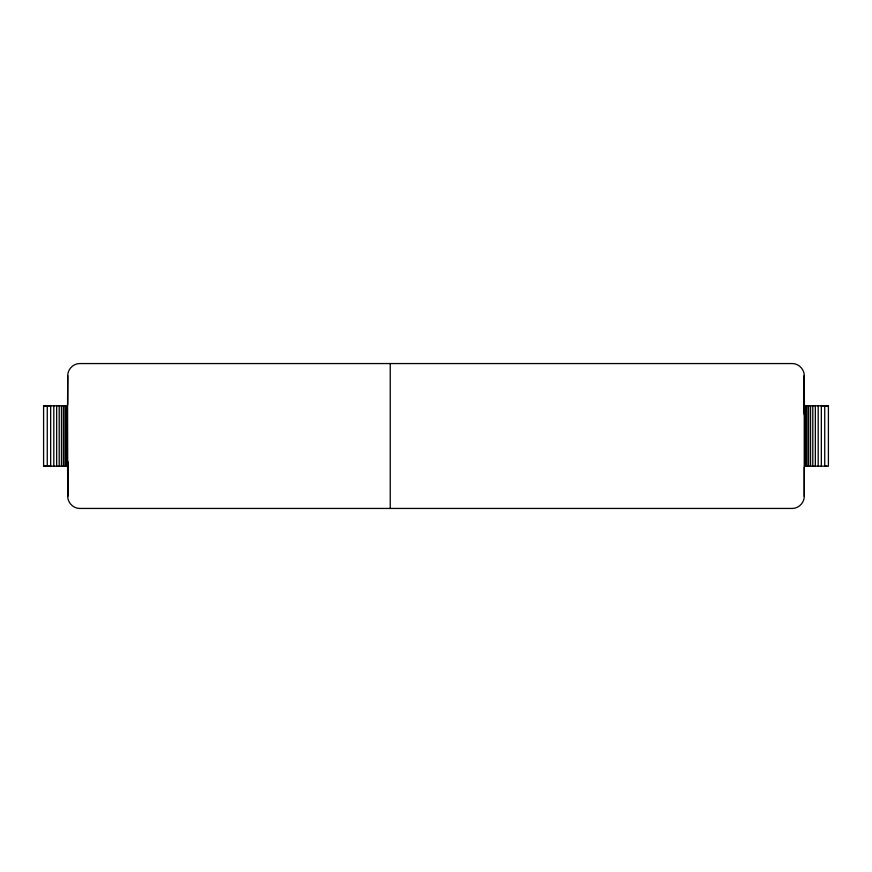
<?xml version="1.0" encoding="UTF-8"?>
<svg xmlns="http://www.w3.org/2000/svg" width="872" height="872" viewBox="0 0 872 872"><rect width="100%" height="100%" fill="white"/><g stroke="black" fill="none" stroke-linecap="round" stroke-linejoin="round"><path stroke-width="1.31" d="M67.569 405.818L67.743 375.636C67.711 369.172 73.357 363.515 79.821 363.559L792.179 363.559C798.643 363.515 804.289 369.172 804.257 375.636L804.257 496.364C804.289 502.828 798.643 508.485 792.179 508.441L79.821 508.441C73.357 508.485 67.711 502.828 67.743 496.364L67.569 405.818L43.6 405.818L43.6 466.182L67.743 466.182L67.569 461.07L67.743 496.364L67.743 462.16M45.388 405.894L46.02 405.818M825.98 466.182L826.612 466.106M822.361 405.818L828.4 405.818L828.4 466.182L804.431 466.182M43.6 405.894L49.639 405.818M828.4 405.818L804.257 405.818L804.431 414.778L804.257 375.636L804.257 412.521M43.6 466.106L49.639 466.182M825.98 405.818L826.612 405.894M45.388 466.106L46.02 466.182M824.738 405.818L824.738 466.182M821.326 405.818L821.326 466.182M818.187 405.818L818.187 466.182M815.342 405.818L815.342 466.182M812.791 405.818L812.791 466.182M810.557 405.818L810.557 466.182M808.649 405.818L808.649 466.182M807.08 405.818L807.08 466.182M805.848 405.818L805.848 466.182M804.965 405.818L804.965 466.182M804.257 467.501L804.257 496.364M390.242 363.559L390.242 508.441M67.743 375.636L67.743 404.499M67.035 405.818L67.035 466.182M66.152 405.818L66.152 466.182M64.92 405.818L64.92 466.182M63.351 405.818L63.351 466.182M61.443 405.818L61.443 466.182M59.209 405.818L59.209 466.182M56.658 405.818L56.658 466.182M53.813 405.818L53.813 466.182M50.674 405.818L50.674 466.182M47.262 405.818L47.262 466.182"/></g></svg>
